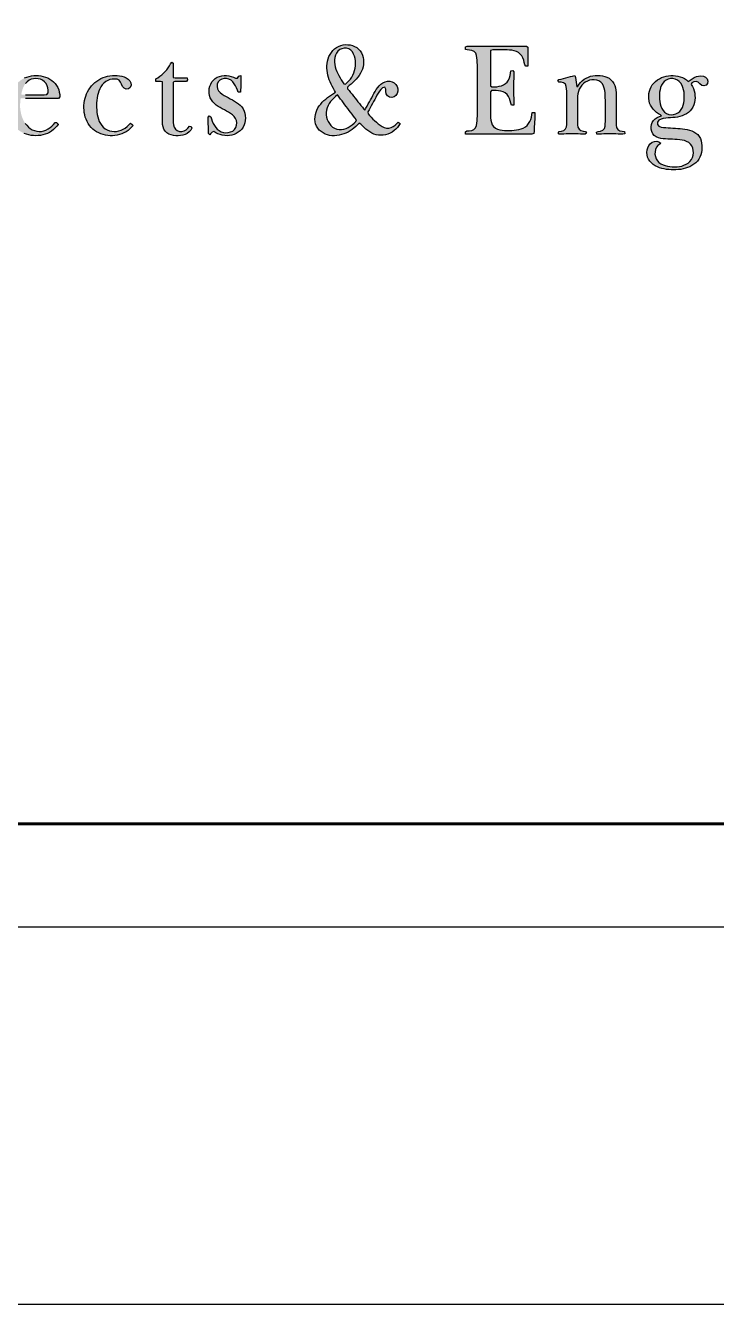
# Model space of a CAD drawing. Header units: millimetres. Extents: x 44 to 16922, y -171 to 5129.
# Drawn here: x 6600.85 to 6620.97, y 1810.74 to 1847.99 of the extents above; entities that cross this region are included whole.
import ezdxf

# ---------------------------------------------------------------- set-up
doc = ezdxf.new("R2010")
doc.units = ezdxf.units.MM
doc.layers.add('CDC-KHUNGTEN', color=7, linetype='Continuous')
doc.layers.add('Form$1$AA-BORD-FORM', color=7, linetype='Continuous')

# ---------------------------------------------------------------- blocks, each defined once
blk = doc.blocks.new('Form$1$SAMOO')
at = {"layer": 'CDC-KHUNGTEN'}
h = blk.add_hatch(color=7, dxfattribs=at)
h.paths.add_polyline_path([(43.156, -11.332), (43.153, -11.252), (43.142, -11.173), (43.122, -11.095), (43.093, -11.021), (43.053, -10.952), (42.998, -10.894), (42.931, -10.851), (42.854, -10.829), (42.774, -10.827), (42.695, -10.841), (42.623, -10.873), (42.56, -10.923), (42.512, -10.987), (42.478, -11.06), (42.458, -11.137), (42.448, -11.216), (42.449, -11.296), (42.459, -11.376), (42.476, -11.454), (42.499, -11.531), (42.527, -11.605), (42.56, -11.678), (42.596, -11.75), (42.636, -11.819), (42.677, -11.888), (42.721, -11.955), (42.766, -12.021), (42.82, -12.038), (42.881, -11.986), (42.936, -11.929), (42.986, -11.866), (43.03, -11.799), (43.068, -11.729), (43.099, -11.655), (43.123, -11.579), (43.141, -11.501), (43.152, -11.422), (43.156, -11.342)], flags=16)
h.paths.add_polyline_path([(43.467, -12.915), (43.506, -12.845), (43.546, -12.776), (43.585, -12.706), (43.625, -12.636), (43.664, -12.567), (43.702, -12.496), (43.739, -12.425), (43.776, -12.354), (43.815, -12.285), (43.858, -12.217), (43.905, -12.152), (43.957, -12.091), (44.016, -12.037), (44.081, -11.992), (44.154, -11.959), (44.232, -11.941), (44.312, -11.939), (44.39, -11.957), (44.46, -11.995), (44.519, -12.048), (44.562, -12.116), (44.585, -12.192), (44.586, -12.272), (44.563, -12.348), (44.519, -12.415), (44.455, -12.463), (44.379, -12.485), (44.3, -12.474), (44.233, -12.431), (44.192, -12.363), (44.177, -12.285), (44.178, -12.205), (44.147, -12.137), (44.072, -12.158), (44.014, -12.213), (43.965, -12.276), (43.921, -12.343), (43.88, -12.412), (43.843, -12.482), (43.806, -12.554), (43.768, -12.624), (43.729, -12.694), (43.69, -12.764), (43.652, -12.834), (43.613, -12.904), (43.573, -12.974), (43.578, -13.037), (43.633, -13.096), (43.688, -13.154), (43.744, -13.212), (43.801, -13.268), (43.859, -13.322), (43.921, -13.374), (43.985, -13.422), (44.052, -13.465), (44.124, -13.499), (44.201, -13.521), (44.281, -13.522), (44.358, -13.503), (44.429, -13.465), (44.491, -13.415), (44.547, -13.358), (44.6, -13.313), (44.657, -13.369), (44.622, -13.432), (44.571, -13.493), (44.515, -13.551), (44.456, -13.604), (44.392, -13.652), (44.323, -13.692), (44.249, -13.724), (44.172, -13.746), (44.093, -13.759), (44.013, -13.762), (43.934, -13.757), (43.855, -13.742), (43.779, -13.718), (43.705, -13.686), (43.636, -13.646), (43.57, -13.601), (43.507, -13.552), (43.447, -13.499), (43.388, -13.444), (43.331, -13.388), (43.276, -13.352), (43.222, -13.411), (43.164, -13.466), (43.104, -13.519), (43.041, -13.568), (42.974, -13.612), (42.905, -13.652), (42.832, -13.687), (42.758, -13.716), (42.682, -13.74), (42.603, -13.757), (42.524, -13.769), (42.445, -13.775), (42.364, -13.774), (42.285, -13.765), (42.207, -13.746), (42.132, -13.718), (42.061, -13.682), (41.995, -13.637), (41.935, -13.584), (41.884, -13.522), (41.842, -13.454), (41.812, -13.38), (41.795, -13.302), (41.79, -13.222), (41.794, -13.142), (41.807, -13.063), (41.827, -12.986), (41.856, -12.911), (41.892, -12.84), (41.935, -12.772), (41.983, -12.708), (42.036, -12.648), (42.093, -12.592), (42.154, -12.539), (42.216, -12.489), (42.28, -12.442), (42.346, -12.396), (42.413, -12.353), (42.481, -12.31), (42.451, -12.246), (42.41, -12.178), (42.371, -12.108), (42.335, -12.036), (42.303, -11.963), (42.274, -11.888), (42.249, -11.812), (42.228, -11.735), (42.212, -11.657), (42.2, -11.577), (42.194, -11.498), (42.193, -11.418), (42.199, -11.338), (42.213, -11.259), (42.234, -11.182), (42.263, -11.107), (42.299, -11.036), (42.342, -10.968), (42.393, -10.907), (42.451, -10.851), (42.515, -10.803), (42.584, -10.764), (42.659, -10.734), (42.736, -10.715), (42.816, -10.705), (42.896, -10.706), (42.975, -10.716), (43.053, -10.735), (43.127, -10.765), (43.196, -10.806), (43.258, -10.856), (43.311, -10.916), (43.355, -10.983), (43.388, -11.056), (43.411, -11.133), (43.424, -11.211), (43.428, -11.291), (43.424, -11.371), (43.41, -11.45), (43.387, -11.527), (43.357, -11.601), (43.32, -11.672), (43.278, -11.74), (43.231, -11.805), (43.18, -11.866), (43.125, -11.925), (43.068, -11.981), (43.009, -12.035), (42.948, -12.086), (42.884, -12.135), (42.891, -12.192), (42.941, -12.254), (42.99, -12.317), (43.04, -12.38), (43.09, -12.442), (43.14, -12.505), (43.19, -12.568), (43.24, -12.63), (43.29, -12.693), (43.34, -12.755), (43.39, -12.818), (43.439, -12.881)])
h.paths.add_polyline_path([(42.545, -12.399), (42.487, -12.454), (42.429, -12.509), (42.372, -12.565), (42.319, -12.625), (42.27, -12.689), (42.23, -12.758), (42.2, -12.832), (42.181, -12.909), (42.172, -12.989), (42.173, -13.069), (42.184, -13.148), (42.204, -13.226), (42.234, -13.3), (42.275, -13.369), (42.325, -13.431), (42.385, -13.484), (42.453, -13.525), (42.528, -13.553), (42.607, -13.567), (42.687, -13.568), (42.765, -13.554), (42.841, -13.529), (42.914, -13.495), (42.982, -13.454), (43.047, -13.407), (43.108, -13.354), (43.165, -13.298), (43.188, -13.239), (43.139, -13.176), (43.09, -13.112), (43.042, -13.049), (42.993, -12.985), (42.945, -12.921), (42.896, -12.858), (42.847, -12.794), (42.799, -12.731), (42.75, -12.667), (42.702, -12.603), (42.653, -12.54), (42.604, -12.476), (42.556, -12.413)], flags=16)
for points in [[(47.268, -11.628), (47.267, -11.548), (47.267, -11.468), (47.265, -11.388), (47.262, -11.308), (47.257, -11.228), (47.249, -11.149), (47.236, -11.07), (47.208, -10.995), (47.154, -10.937), (47.082, -10.902), (47.004, -10.886), (46.924, -10.88), (46.861, -10.864), (46.861, -10.783), (46.916, -10.759), (46.996, -10.759), (47.076, -10.759), (47.156, -10.759), (47.236, -10.759), (47.316, -10.759), (47.396, -10.759), (47.476, -10.759), (47.556, -10.759), (47.636, -10.759), (47.716, -10.759), (47.796, -10.759), (47.876, -10.759), (47.956, -10.759), (48.037, -10.759), (48.117, -10.759), (48.197, -10.759), (48.277, -10.759), (48.357, -10.759), (48.437, -10.759), (48.517, -10.759), (48.597, -10.759), (48.677, -10.759), (48.757, -10.759), (48.837, -10.759), (48.917, -10.759), (48.971, -10.785), (48.971, -10.865), (48.971, -10.945), (48.971, -11.025), (48.971, -11.105), (48.971, -11.185), (48.971, -11.265), (48.971, -11.345), (48.971, -11.425), (48.901, -11.436), (48.865, -11.385), (48.848, -11.306), (48.826, -11.229), (48.798, -11.155), (48.76, -11.084), (48.711, -11.021), (48.65, -10.97), (48.579, -10.933), (48.503, -10.908), (48.424, -10.894), (48.344, -10.886), (48.265, -10.882), (48.185, -10.88), (48.104, -10.88), (48.024, -10.88), (47.944, -10.88), (47.864, -10.88), (47.784, -10.88), (47.71, -10.897), (47.705, -10.977), (47.706, -11.057), (47.706, -11.137), (47.706, -11.217), (47.706, -11.297), (47.706, -11.377), (47.706, -11.457), (47.706, -11.537), (47.706, -11.617), (47.706, -11.697), (47.706, -11.777), (47.706, -11.857), (47.706, -11.937), (47.706, -12.017), (47.706, -12.097), (47.757, -12.128), (47.837, -12.127), (47.917, -12.122), (47.996, -12.11), (48.074, -12.091), (48.148, -12.062), (48.216, -12.02), (48.275, -11.966), (48.32, -11.9), (48.352, -11.827), (48.374, -11.749), (48.387, -11.671), (48.396, -11.591), (48.461, -11.575), (48.494, -11.621), (48.492, -11.701), (48.491, -11.781), (48.489, -11.861), (48.487, -11.941), (48.484, -12.021), (48.481, -12.101), (48.478, -12.181), (48.481, -12.261), (48.484, -12.341), (48.487, -12.421), (48.489, -12.501), (48.491, -12.581), (48.493, -12.661), (48.493, -12.74), (48.413, -12.74), (48.388, -12.676), (48.371, -12.598), (48.347, -12.522), (48.313, -12.449), (48.267, -12.384), (48.206, -12.332), (48.136, -12.295), (48.059, -12.271), (47.98, -12.258), (47.901, -12.251), (47.821, -12.248), (47.741, -12.247), (47.706, -12.292), (47.706, -12.372), (47.706, -12.452), (47.706, -12.532), (47.706, -12.612), (47.706, -12.692), (47.706, -12.772), (47.706, -12.852), (47.706, -12.932), (47.706, -13.012), (47.707, -13.092), (47.711, -13.172), (47.719, -13.252), (47.736, -13.33), (47.764, -13.405), (47.811, -13.469), (47.874, -13.518), (47.946, -13.552), (48.023, -13.575), (48.102, -13.588), (48.182, -13.595), (48.262, -13.598), (48.342, -13.596), (48.422, -13.594), (48.501, -13.589), (48.581, -13.581), (48.66, -13.568), (48.738, -13.548), (48.812, -13.52), (48.882, -13.48), (48.944, -13.429), (48.994, -13.368), (49.034, -13.298), (49.064, -13.224), (49.086, -13.147), (49.101, -13.069), (49.117, -12.996), (49.197, -12.996), (49.205, -13.064), (49.201, -13.144), (49.197, -13.224), (49.193, -13.304), (49.189, -13.384), (49.184, -13.464), (49.18, -13.543), (49.176, -13.623), (49.172, -13.703), (49.105, -13.718), (49.025, -13.718), (48.945, -13.718), (48.865, -13.718), (48.785, -13.718), (48.705, -13.718), (48.625, -13.718), (48.545, -13.718), (48.465, -13.718), (48.385, -13.718), (48.305, -13.718), (48.225, -13.718), (48.145, -13.718), (48.065, -13.718), (47.984, -13.718), (47.904, -13.718), (47.824, -13.718), (47.744, -13.718), (47.664, -13.718), (47.584, -13.718), (47.504, -13.718), (47.424, -13.718), (47.344, -13.718), (47.264, -13.718), (47.184, -13.718), (47.104, -13.718), (47.024, -13.718), (46.944, -13.718), (46.864, -13.718), (46.861, -13.641), (46.914, -13.614), (46.994, -13.61), (47.073, -13.595), (47.146, -13.563), (47.203, -13.508), (47.233, -13.434), (47.247, -13.355), (47.256, -13.276), (47.261, -13.196), (47.264, -13.116), (47.266, -13.036), (47.267, -12.956), (47.268, -12.876), (47.268, -12.796), (47.268, -12.716), (47.268, -12.636), (47.268, -12.556), (47.268, -12.476), (47.268, -12.396), (47.268, -12.316), (47.268, -12.236), (47.268, -12.155), (47.268, -12.075), (47.268, -11.995), (47.268, -11.915), (47.268, -11.835), (47.268, -11.755), (47.268, -11.675)], [(36.429, -11.942), (36.429, -11.862), (36.496, -11.819), (36.562, -11.773), (36.625, -11.724), (36.686, -11.672), (36.743, -11.615), (36.796, -11.555), (36.844, -11.491), (36.886, -11.424), (36.922, -11.352), (36.964, -11.297), (37.007, -11.334), (37.007, -11.414), (37.007, -11.494), (37.007, -11.574), (37.007, -11.654), (37.007, -11.734), (37.007, -11.814), (37.081, -11.821), (37.161, -11.821), (37.241, -11.821), (37.321, -11.821), (37.401, -11.821), (37.481, -11.821), (37.492, -11.89), (37.463, -11.942), (37.383, -11.942), (37.303, -11.942), (37.223, -11.942), (37.143, -11.942), (37.063, -11.942), (37.007, -11.966), (37.007, -12.047), (37.007, -12.127), (37.007, -12.207), (37.007, -12.287), (37.007, -12.367), (37.007, -12.447), (37.007, -12.527), (37.007, -12.607), (37.007, -12.687), (37.007, -12.767), (37.007, -12.847), (37.007, -12.927), (37.007, -13.007), (37.007, -13.087), (37.007, -13.167), (37.008, -13.247), (37.012, -13.327), (37.023, -13.406), (37.046, -13.483), (37.086, -13.552), (37.147, -13.603), (37.222, -13.629), (37.302, -13.631), (37.38, -13.613), (37.449, -13.573), (37.507, -13.518), (37.558, -13.456), (37.615, -13.46), (37.641, -13.519), (37.601, -13.588), (37.548, -13.648), (37.484, -13.696), (37.413, -13.731), (37.336, -13.756), (37.258, -13.77), (37.178, -13.775), (37.098, -13.774), (37.018, -13.765), (36.94, -13.748), (36.866, -13.719), (36.797, -13.678), (36.74, -13.622), (36.696, -13.555), (36.668, -13.481), (36.652, -13.402), (36.647, -13.322), (36.647, -13.242), (36.647, -13.162), (36.647, -13.082), (36.647, -13.002), (36.647, -12.922), (36.647, -12.842), (36.647, -12.762), (36.647, -12.682), (36.647, -12.602), (36.647, -12.522), (36.647, -12.442), (36.647, -12.362), (36.647, -12.282), (36.647, -12.202), (36.647, -12.122), (36.647, -12.042), (36.647, -11.962), (36.586, -11.942), (36.506, -11.942)], [(35.661, -13.43), (35.609, -13.491), (35.552, -13.547), (35.489, -13.597), (35.422, -13.64), (35.351, -13.678), (35.278, -13.709), (35.202, -13.735), (35.124, -13.754), (35.045, -13.767), (34.966, -13.774), (34.886, -13.775), (34.806, -13.77), (34.727, -13.758), (34.649, -13.74), (34.573, -13.715), (34.499, -13.683), (34.429, -13.645), (34.363, -13.6), (34.301, -13.549), (34.244, -13.493), (34.193, -13.431), (34.147, -13.365), (34.108, -13.296), (34.075, -13.223), (34.048, -13.148), (34.027, -13.07), (34.012, -12.992), (34.004, -12.912), (34, -12.832), (34.002, -12.752), (34.009, -12.672), (34.022, -12.593), (34.039, -12.515), (34.063, -12.439), (34.091, -12.364), (34.125, -12.291), (34.165, -12.222), (34.21, -12.156), (34.259, -12.093), (34.314, -12.035), (34.373, -11.981), (34.437, -11.932), (34.504, -11.888), (34.574, -11.85), (34.647, -11.818), (34.723, -11.791), (34.8, -11.771), (34.879, -11.756), (34.959, -11.748), (35.039, -11.745), (35.119, -11.748), (35.198, -11.757), (35.277, -11.772), (35.354, -11.794), (35.428, -11.824), (35.496, -11.865), (35.553, -11.921), (35.587, -11.993), (35.591, -12.072), (35.561, -12.146), (35.502, -12.199), (35.424, -12.209), (35.353, -12.175), (35.302, -12.114), (35.268, -12.041), (35.237, -11.968), (35.189, -11.904), (35.117, -11.873), (35.037, -11.866), (34.957, -11.87), (34.878, -11.885), (34.803, -11.912), (34.734, -11.951), (34.672, -12.002), (34.618, -12.061), (34.572, -12.127), (34.535, -12.197), (34.504, -12.271), (34.479, -12.347), (34.459, -12.425), (34.444, -12.503), (34.434, -12.583), (34.428, -12.663), (34.425, -12.743), (34.426, -12.823), (34.431, -12.903), (34.439, -12.982), (34.451, -13.061), (34.468, -13.139), (34.491, -13.216), (34.52, -13.291), (34.556, -13.362), (34.6, -13.429), (34.653, -13.489), (34.715, -13.539), (34.784, -13.58), (34.859, -13.608), (34.937, -13.625), (35.017, -13.632), (35.096, -13.629), (35.175, -13.615), (35.252, -13.591), (35.324, -13.558), (35.393, -13.516), (35.456, -13.468), (35.515, -13.413), (35.569, -13.354), (35.627, -13.4)], [(38.247, -13.745), (38.204, -13.706), (38.202, -13.626), (38.2, -13.546), (38.198, -13.466), (38.195, -13.386), (38.193, -13.306), (38.191, -13.226), (38.189, -13.146), (38.224, -13.103), (38.28, -13.134), (38.302, -13.211), (38.329, -13.287), (38.36, -13.36), (38.399, -13.431), (38.444, -13.496), (38.498, -13.555), (38.561, -13.605), (38.632, -13.642), (38.708, -13.664), (38.788, -13.673), (38.868, -13.668), (38.946, -13.65), (39.018, -13.617), (39.08, -13.567), (39.125, -13.501), (39.15, -13.425), (39.156, -13.346), (39.144, -13.266), (39.114, -13.192), (39.068, -13.127), (39.011, -13.072), (38.946, -13.024), (38.878, -12.982), (38.808, -12.944), (38.737, -12.907), (38.667, -12.868), (38.597, -12.828), (38.529, -12.786), (38.464, -12.74), (38.402, -12.689), (38.346, -12.632), (38.298, -12.568), (38.26, -12.498), (38.234, -12.422), (38.22, -12.343), (38.218, -12.264), (38.226, -12.184), (38.245, -12.106), (38.275, -12.032), (38.316, -11.964), (38.367, -11.902), (38.427, -11.849), (38.494, -11.806), (38.568, -11.774), (38.645, -11.754), (38.724, -11.745), (38.804, -11.747), (38.884, -11.758), (38.962, -11.776), (39.038, -11.8), (39.111, -11.832), (39.174, -11.834), (39.224, -11.771), (39.292, -11.75), (39.291, -11.83), (39.29, -11.91), (39.289, -11.99), (39.287, -12.07), (39.286, -12.15), (39.285, -12.23), (39.283, -12.31), (39.203, -12.31), (39.174, -12.237), (39.145, -12.163), (39.111, -12.09), (39.071, -12.021), (39.021, -11.958), (38.961, -11.906), (38.89, -11.87), (38.812, -11.851), (38.732, -11.849), (38.654, -11.866), (38.583, -11.903), (38.528, -11.96), (38.497, -12.033), (38.49, -12.113), (38.505, -12.191), (38.541, -12.262), (38.594, -12.323), (38.657, -12.372), (38.724, -12.415), (38.795, -12.453), (38.865, -12.491), (38.935, -12.53), (39.005, -12.569), (39.075, -12.608), (39.143, -12.65), (39.208, -12.696), (39.269, -12.748), (39.324, -12.806), (39.37, -12.872), (39.404, -12.944), (39.428, -13.02), (39.441, -13.099), (39.445, -13.179), (39.441, -13.259), (39.426, -13.338), (39.401, -13.414), (39.365, -13.485), (39.32, -13.551), (39.265, -13.609), (39.203, -13.659), (39.134, -13.701), (39.061, -13.733), (38.985, -13.756), (38.906, -13.77), (38.826, -13.776), (38.746, -13.772), (38.667, -13.76), (38.589, -13.74), (38.514, -13.713), (38.443, -13.677), (38.376, -13.633), (38.321, -13.654), (38.271, -13.716)], [(51.94, -13.184), (51.939, -13.264), (51.939, -13.344), (51.943, -13.424), (51.959, -13.502), (52.003, -13.568), (52.072, -13.607), (52.15, -13.627), (52.229, -13.636), (52.236, -13.709), (52.173, -13.724), (52.093, -13.721), (52.013, -13.718), (51.933, -13.714), (51.853, -13.711), (51.773, -13.709), (51.693, -13.711), (51.613, -13.714), (51.533, -13.717), (51.453, -13.72), (51.373, -13.723), (51.293, -13.726), (51.281, -13.658), (51.34, -13.631), (51.419, -13.617), (51.492, -13.587), (51.548, -13.53), (51.572, -13.454), (51.578, -13.374), (51.579, -13.294), (51.579, -13.214), (51.579, -13.134), (51.579, -13.054), (51.579, -12.974), (51.579, -12.894), (51.579, -12.814), (51.579, -12.734), (51.579, -12.654), (51.579, -12.574), (51.578, -12.494), (51.576, -12.414), (51.57, -12.334), (51.56, -12.255), (51.544, -12.176), (51.518, -12.101), (51.481, -12.03), (51.429, -11.97), (51.362, -11.925), (51.287, -11.898), (51.208, -11.889), (51.128, -11.891), (51.049, -11.905), (50.974, -11.931), (50.903, -11.969), (50.839, -12.018), (50.784, -12.075), (50.738, -12.14), (50.701, -12.211), (50.673, -12.286), (50.655, -12.364), (50.646, -12.444), (50.644, -12.524), (50.644, -12.604), (50.644, -12.684), (50.644, -12.764), (50.644, -12.844), (50.644, -12.924), (50.644, -13.004), (50.644, -13.084), (50.644, -13.164), (50.644, -13.244), (50.643, -13.324), (50.645, -13.404), (50.657, -13.483), (50.693, -13.554), (50.758, -13.6), (50.834, -13.623), (50.913, -13.634), (50.941, -13.688), (50.899, -13.725), (50.819, -13.722), (50.739, -13.719), (50.659, -13.715), (50.579, -13.712), (50.499, -13.709), (50.419, -13.71), (50.339, -13.713), (50.259, -13.716), (50.179, -13.719), (50.099, -13.722), (50.019, -13.725), (49.986, -13.679), (50.024, -13.633), (50.103, -13.621), (50.179, -13.597), (50.241, -13.547), (50.272, -13.474), (50.282, -13.395), (50.284, -13.315), (50.283, -13.235), (50.283, -13.155), (50.283, -13.075), (50.283, -12.995), (50.283, -12.915), (50.283, -12.835), (50.283, -12.755), (50.283, -12.675), (50.283, -12.595), (50.283, -12.515), (50.282, -12.435), (50.28, -12.355), (50.277, -12.275), (50.272, -12.195), (50.262, -12.115), (50.233, -12.041), (50.173, -11.99), (50.095, -11.974), (50.015, -11.973), (49.977, -11.931), (50.01, -11.879), (50.089, -11.866), (50.167, -11.848), (50.245, -11.828), (50.322, -11.806), (50.399, -11.784), (50.476, -11.764), (50.554, -11.747), (50.573, -11.815), (50.583, -11.894), (50.594, -11.974), (50.605, -12.053), (50.616, -12.132), (50.652, -12.109), (50.697, -12.042), (50.747, -11.98), (50.803, -11.923), (50.866, -11.873), (50.934, -11.831), (51.006, -11.798), (51.082, -11.773), (51.161, -11.756), (51.24, -11.747), (51.32, -11.745), (51.4, -11.748), (51.479, -11.758), (51.557, -11.776), (51.633, -11.803), (51.704, -11.84), (51.767, -11.888), (51.822, -11.947), (51.865, -12.014), (51.897, -12.087), (51.919, -12.164), (51.933, -12.243), (51.939, -12.322), (51.94, -12.403), (51.94, -12.483), (51.94, -12.563), (51.94, -12.643), (51.94, -12.723), (51.94, -12.803), (51.94, -12.883), (51.94, -12.963), (51.94, -13.043), (51.94, -13.123)]]:
    blk.add_hatch(color=7, dxfattribs=at).paths.add_polyline_path(points)
h = blk.add_hatch(color=7, dxfattribs=at)
h.paths.add_polyline_path([(32.586, -12.395), (32.666, -12.397), (32.745, -12.384), (32.793, -12.325), (32.792, -12.245), (32.781, -12.166), (32.758, -12.089), (32.723, -12.017), (32.673, -11.955), (32.61, -11.906), (32.538, -11.872), (32.46, -11.853), (32.38, -11.848), (32.3, -11.854), (32.223, -11.873), (32.15, -11.907), (32.086, -11.955), (32.032, -12.014), (31.988, -12.081), (31.953, -12.153), (31.926, -12.228), (31.904, -12.305), (31.888, -12.383), (31.954, -12.395), (32.034, -12.395), (32.114, -12.395), (32.194, -12.395), (32.274, -12.395), (32.354, -12.395), (32.434, -12.395), (32.514, -12.395)], flags=16)
h.paths.add_polyline_path([(33.138, -13.395), (33.088, -13.457), (33.033, -13.515), (32.974, -13.569), (32.911, -13.619), (32.843, -13.662), (32.772, -13.698), (32.698, -13.727), (32.621, -13.749), (32.542, -13.764), (32.463, -13.773), (32.383, -13.776), (32.303, -13.772), (32.223, -13.763), (32.145, -13.748), (32.067, -13.726), (31.992, -13.698), (31.92, -13.664), (31.851, -13.624), (31.785, -13.578), (31.724, -13.527), (31.667, -13.47), (31.616, -13.409), (31.57, -13.343), (31.531, -13.274), (31.497, -13.201), (31.47, -13.126), (31.449, -13.049), (31.434, -12.97), (31.425, -12.891), (31.422, -12.811), (31.425, -12.731), (31.434, -12.651), (31.447, -12.572), (31.466, -12.494), (31.491, -12.418), (31.52, -12.344), (31.555, -12.272), (31.595, -12.202), (31.639, -12.136), (31.689, -12.073), (31.743, -12.014), (31.802, -11.96), (31.865, -11.911), (31.932, -11.867), (32.003, -11.829), (32.076, -11.798), (32.153, -11.774), (32.231, -11.757), (32.31, -11.747), (32.39, -11.745), (32.47, -11.749), (32.55, -11.759), (32.628, -11.776), (32.705, -11.799), (32.779, -11.829), (32.85, -11.866), (32.916, -11.91), (32.978, -11.962), (33.033, -12.02), (33.08, -12.084), (33.119, -12.154), (33.15, -12.228), (33.171, -12.305), (33.184, -12.384), (33.189, -12.464), (33.146, -12.518), (33.066, -12.516), (32.986, -12.516), (32.906, -12.516), (32.826, -12.516), (32.746, -12.516), (32.666, -12.516), (32.586, -12.516), (32.506, -12.516), (32.426, -12.516), (32.346, -12.516), (32.266, -12.516), (32.186, -12.516), (32.106, -12.516), (32.026, -12.516), (31.946, -12.516), (31.866, -12.516), (31.858, -12.594), (31.852, -12.674), (31.847, -12.754), (31.851, -12.834), (31.86, -12.913), (31.874, -12.992), (31.892, -13.07), (31.916, -13.146), (31.946, -13.221), (31.981, -13.292), (32.023, -13.361), (32.072, -13.424), (32.127, -13.482), (32.189, -13.532), (32.258, -13.573), (32.332, -13.604), (32.409, -13.623), (32.489, -13.632), (32.569, -13.629), (32.647, -13.613), (32.722, -13.585), (32.793, -13.548), (32.859, -13.502), (32.92, -13.45), (32.975, -13.393), (33.027, -13.331), (33.078, -13.331), (33.133, -13.389)])
h = blk.add_hatch(color=7, dxfattribs=at)
h.paths.add_polyline_path([(53.944, -13.52), (54.024, -13.527), (54.104, -13.534), (54.183, -13.542), (54.262, -13.552), (54.341, -13.567), (54.419, -13.585), (54.495, -13.61), (54.568, -13.644), (54.635, -13.686), (54.695, -13.74), (54.744, -13.803), (54.782, -13.873), (54.808, -13.949), (54.825, -14.027), (54.834, -14.106), (54.836, -14.186), (54.831, -14.266), (54.819, -14.345), (54.798, -14.423), (54.769, -14.497), (54.73, -14.567), (54.682, -14.631), (54.627, -14.689), (54.565, -14.739), (54.498, -14.783), (54.427, -14.82), (54.353, -14.85), (54.277, -14.875), (54.199, -14.894), (54.12, -14.909), (54.041, -14.919), (53.961, -14.925), (53.881, -14.928), (53.801, -14.926), (53.721, -14.92), (53.642, -14.91), (53.563, -14.896), (53.485, -14.877), (53.409, -14.853), (53.334, -14.824), (53.263, -14.788), (53.195, -14.745), (53.134, -14.694), (53.08, -14.635), (53.036, -14.568), (53.005, -14.495), (52.986, -14.417), (52.98, -14.337), (52.987, -14.257), (53.009, -14.181), (53.045, -14.109), (53.095, -14.047), (53.158, -13.998), (53.232, -13.967), (53.311, -13.96), (53.388, -13.98), (53.455, -14.024), (53.419, -14.057), (53.354, -14.103), (53.305, -14.166), (53.271, -14.238), (53.254, -14.316), (53.253, -14.396), (53.265, -14.475), (53.291, -14.551), (53.332, -14.619), (53.387, -14.677), (53.452, -14.724), (53.524, -14.759), (53.6, -14.785), (53.678, -14.803), (53.757, -14.815), (53.836, -14.822), (53.916, -14.825), (53.996, -14.822), (54.076, -14.813), (54.154, -14.797), (54.23, -14.772), (54.303, -14.739), (54.371, -14.696), (54.43, -14.643), (54.479, -14.58), (54.515, -14.508), (54.537, -14.431), (54.546, -14.352), (54.544, -14.272), (54.529, -14.193), (54.499, -14.12), (54.451, -14.056), (54.389, -14.005), (54.319, -13.968), (54.243, -13.941), (54.165, -13.924), (54.086, -13.912), (54.006, -13.904), (53.926, -13.899), (53.846, -13.896), (53.766, -13.892), (53.686, -13.889), (53.606, -13.885), (53.527, -13.878), (53.448, -13.866), (53.37, -13.846), (53.296, -13.815), (53.23, -13.77), (53.178, -13.71), (53.143, -13.638), (53.125, -13.56), (53.121, -13.481), (53.132, -13.401), (53.16, -13.327), (53.205, -13.261), (53.262, -13.205), (53.328, -13.16), (53.401, -13.127), (53.478, -13.106), (53.443, -13.074), (53.372, -13.037), (53.306, -12.992), (53.245, -12.94), (53.191, -12.881), (53.143, -12.817), (53.104, -12.747), (53.073, -12.673), (53.052, -12.596), (53.041, -12.517), (53.04, -12.437), (53.048, -12.357), (53.064, -12.279), (53.088, -12.203), (53.121, -12.13), (53.163, -12.062), (53.213, -11.999), (53.27, -11.943), (53.333, -11.894), (53.401, -11.852), (53.473, -11.817), (53.548, -11.789), (53.625, -11.768), (53.704, -11.754), (53.784, -11.746), (53.864, -11.745), (53.944, -11.751), (54.023, -11.764), (54.1, -11.785), (54.175, -11.813), (54.246, -11.849), (54.313, -11.893), (54.374, -11.944), (54.437, -11.9), (54.503, -11.854), (54.573, -11.815), (54.647, -11.784), (54.724, -11.764), (54.804, -11.758), (54.883, -11.771), (54.956, -11.802), (55.013, -11.857), (55.039, -11.932), (55.028, -12.011), (54.98, -12.073), (54.905, -12.099), (54.828, -12.08), (54.768, -12.028), (54.711, -11.972), (54.638, -11.943), (54.56, -11.956), (54.49, -11.996), (54.468, -12.05), (54.512, -12.116), (54.548, -12.188), (54.574, -12.263), (54.592, -12.341), (54.601, -12.421), (54.602, -12.501), (54.596, -12.581), (54.583, -12.66), (54.561, -12.737), (54.53, -12.81), (54.489, -12.879), (54.438, -12.94), (54.378, -12.994), (54.312, -13.039), (54.241, -13.076), (54.166, -13.105), (54.09, -13.128), (54.012, -13.145), (53.933, -13.157), (53.853, -13.166), (53.773, -13.171), (53.693, -13.174), (53.613, -13.181), (53.534, -13.193), (53.457, -13.214), (53.387, -13.252), (53.34, -13.315), (53.337, -13.394), (53.384, -13.457), (53.458, -13.487), (53.537, -13.499), (53.617, -13.504), (53.697, -13.508), (53.777, -13.512), (53.857, -13.516), (53.937, -13.52)])
h.paths.add_polyline_path([(54.242, -12.467), (54.239, -12.387), (54.231, -12.307), (54.216, -12.228), (54.195, -12.151), (54.164, -12.077), (54.124, -12.008), (54.073, -11.947), (54.01, -11.898), (53.937, -11.866), (53.858, -11.85), (53.778, -11.849), (53.7, -11.864), (53.627, -11.897), (53.564, -11.945), (53.513, -12.007), (53.473, -12.076), (53.444, -12.151), (53.424, -12.228), (53.41, -12.307), (53.403, -12.387), (53.4, -12.467), (53.403, -12.547), (53.412, -12.626), (53.428, -12.705), (53.451, -12.781), (53.483, -12.855), (53.525, -12.923), (53.578, -12.982), (53.643, -13.028), (53.718, -13.057), (53.797, -13.067), (53.877, -13.062), (53.954, -13.043), (54.026, -13.007), (54.087, -12.956), (54.137, -12.893), (54.175, -12.823), (54.203, -12.748), (54.223, -12.67), (54.235, -12.591), (54.241, -12.512)], flags=16)
at = {"layer": 'CDC-KHUNGTEN', "color": 7}
for points in [[(43.467, -12.915), (43.506, -12.845), (43.546, -12.776), (43.585, -12.706), (43.625, -12.636), (43.664, -12.567), (43.702, -12.496), (43.739, -12.425), (43.776, -12.354), (43.815, -12.285), (43.858, -12.217), (43.905, -12.152), (43.957, -12.091), (44.016, -12.037), (44.081, -11.992), (44.154, -11.959), (44.232, -11.941), (44.312, -11.939), (44.39, -11.957), (44.46, -11.995), (44.519, -12.048), (44.562, -12.116), (44.585, -12.192), (44.586, -12.272), (44.563, -12.348), (44.519, -12.415), (44.455, -12.463), (44.379, -12.485), (44.3, -12.474), (44.233, -12.431), (44.192, -12.363), (44.177, -12.285), (44.178, -12.205), (44.147, -12.137), (44.072, -12.158), (44.014, -12.213), (43.965, -12.276), (43.921, -12.343), (43.88, -12.412), (43.843, -12.482), (43.806, -12.554), (43.768, -12.624), (43.729, -12.694), (43.69, -12.764), (43.652, -12.834), (43.613, -12.904), (43.573, -12.974), (43.578, -13.037), (43.633, -13.096), (43.688, -13.154), (43.744, -13.212), (43.801, -13.268), (43.859, -13.322), (43.921, -13.374), (43.985, -13.422), (44.052, -13.465), (44.124, -13.499), (44.201, -13.521), (44.281, -13.522), (44.358, -13.503), (44.429, -13.465), (44.491, -13.415), (44.547, -13.358), (44.6, -13.313), (44.657, -13.369), (44.622, -13.432), (44.571, -13.493), (44.515, -13.551), (44.456, -13.604), (44.392, -13.652), (44.323, -13.692), (44.249, -13.724), (44.172, -13.746), (44.093, -13.759), (44.013, -13.762), (43.934, -13.757), (43.855, -13.742), (43.779, -13.718), (43.705, -13.686), (43.636, -13.646), (43.57, -13.601), (43.507, -13.552), (43.447, -13.499), (43.388, -13.444), (43.331, -13.388), (43.276, -13.352), (43.222, -13.411), (43.164, -13.466), (43.104, -13.519), (43.041, -13.568), (42.974, -13.612), (42.905, -13.652), (42.832, -13.687), (42.758, -13.716), (42.682, -13.74), (42.603, -13.757), (42.524, -13.769), (42.445, -13.775), (42.364, -13.774), (42.285, -13.765), (42.207, -13.746), (42.132, -13.718), (42.061, -13.682), (41.995, -13.637), (41.935, -13.584), (41.884, -13.522), (41.842, -13.454), (41.812, -13.38), (41.795, -13.302), (41.79, -13.222), (41.794, -13.142), (41.807, -13.063), (41.827, -12.986), (41.856, -12.911), (41.892, -12.84), (41.935, -12.772), (41.983, -12.708), (42.036, -12.648), (42.093, -12.592), (42.154, -12.539), (42.216, -12.489), (42.28, -12.442), (42.346, -12.396), (42.413, -12.353), (42.481, -12.31), (42.451, -12.246), (42.41, -12.178), (42.371, -12.108), (42.335, -12.036), (42.303, -11.963), (42.274, -11.888), (42.249, -11.812), (42.228, -11.735), (42.212, -11.657), (42.2, -11.577), (42.194, -11.498), (42.193, -11.418), (42.199, -11.338), (42.213, -11.259), (42.234, -11.182), (42.263, -11.107), (42.299, -11.036), (42.342, -10.968), (42.393, -10.907), (42.451, -10.851), (42.515, -10.803), (42.584, -10.764), (42.659, -10.734), (42.736, -10.715), (42.816, -10.705), (42.896, -10.706), (42.975, -10.716), (43.053, -10.735), (43.127, -10.765), (43.196, -10.806), (43.258, -10.856), (43.311, -10.916), (43.355, -10.983), (43.388, -11.056), (43.411, -11.133), (43.424, -11.211), (43.428, -11.291), (43.424, -11.371), (43.41, -11.45), (43.387, -11.527), (43.357, -11.601), (43.32, -11.672), (43.278, -11.74), (43.231, -11.805), (43.18, -11.866), (43.125, -11.925), (43.068, -11.981), (43.009, -12.035), (42.948, -12.086), (42.884, -12.135), (42.891, -12.192), (42.941, -12.254), (42.99, -12.317), (43.04, -12.38), (43.09, -12.442), (43.14, -12.505), (43.19, -12.568), (43.24, -12.63), (43.29, -12.693), (43.34, -12.755), (43.39, -12.818), (43.439, -12.881)], [(47.268, -11.628), (47.267, -11.548), (47.267, -11.468), (47.265, -11.388), (47.262, -11.308), (47.257, -11.228), (47.249, -11.149), (47.236, -11.07), (47.208, -10.995), (47.154, -10.937), (47.082, -10.902), (47.004, -10.886), (46.924, -10.88), (46.861, -10.864), (46.861, -10.783), (46.916, -10.759), (46.996, -10.759), (47.076, -10.759), (47.156, -10.759), (47.236, -10.759), (47.316, -10.759), (47.396, -10.759), (47.476, -10.759), (47.556, -10.759), (47.636, -10.759), (47.716, -10.759), (47.796, -10.759), (47.876, -10.759), (47.956, -10.759), (48.037, -10.759), (48.117, -10.759), (48.197, -10.759), (48.277, -10.759), (48.357, -10.759), (48.437, -10.759), (48.517, -10.759), (48.597, -10.759), (48.677, -10.759), (48.757, -10.759), (48.837, -10.759), (48.917, -10.759), (48.971, -10.785), (48.971, -10.865), (48.971, -10.945), (48.971, -11.025), (48.971, -11.105), (48.971, -11.185), (48.971, -11.265), (48.971, -11.345), (48.971, -11.425), (48.901, -11.436), (48.865, -11.385), (48.848, -11.306), (48.826, -11.229), (48.798, -11.155), (48.76, -11.084), (48.711, -11.021), (48.65, -10.97), (48.579, -10.933), (48.503, -10.908), (48.424, -10.894), (48.344, -10.886), (48.265, -10.882), (48.185, -10.88), (48.104, -10.88), (48.024, -10.88), (47.944, -10.88), (47.864, -10.88), (47.784, -10.88), (47.71, -10.897), (47.705, -10.977), (47.706, -11.057), (47.706, -11.137), (47.706, -11.217), (47.706, -11.297), (47.706, -11.377), (47.706, -11.457), (47.706, -11.537), (47.706, -11.617), (47.706, -11.697), (47.706, -11.777), (47.706, -11.857), (47.706, -11.937), (47.706, -12.017), (47.706, -12.097), (47.757, -12.128), (47.837, -12.127), (47.917, -12.122), (47.996, -12.11), (48.074, -12.091), (48.148, -12.062), (48.216, -12.02), (48.275, -11.966), (48.32, -11.9), (48.352, -11.827), (48.374, -11.749), (48.387, -11.671), (48.396, -11.591), (48.461, -11.575), (48.494, -11.621), (48.492, -11.701), (48.491, -11.781), (48.489, -11.861), (48.487, -11.941), (48.484, -12.021), (48.481, -12.101), (48.478, -12.181), (48.481, -12.261), (48.484, -12.341), (48.487, -12.421), (48.489, -12.501), (48.491, -12.581), (48.493, -12.661), (48.493, -12.74), (48.413, -12.74), (48.388, -12.676), (48.371, -12.598), (48.347, -12.522), (48.313, -12.449), (48.267, -12.384), (48.206, -12.332), (48.136, -12.295), (48.059, -12.271), (47.98, -12.258), (47.901, -12.251), (47.821, -12.248), (47.741, -12.247), (47.706, -12.292), (47.706, -12.372), (47.706, -12.452), (47.706, -12.532), (47.706, -12.612), (47.706, -12.692), (47.706, -12.772), (47.706, -12.852), (47.706, -12.932), (47.706, -13.012), (47.707, -13.092), (47.711, -13.172), (47.719, -13.252), (47.736, -13.33), (47.764, -13.405), (47.811, -13.469), (47.874, -13.518), (47.946, -13.552), (48.023, -13.575), (48.102, -13.588), (48.182, -13.595), (48.262, -13.598), (48.342, -13.596), (48.422, -13.594), (48.501, -13.589), (48.581, -13.581), (48.66, -13.568), (48.738, -13.548), (48.812, -13.52), (48.882, -13.48), (48.944, -13.429), (48.994, -13.368), (49.034, -13.298), (49.064, -13.224), (49.086, -13.147), (49.101, -13.069), (49.117, -12.996), (49.197, -12.996), (49.205, -13.064), (49.201, -13.144), (49.197, -13.224), (49.193, -13.304), (49.189, -13.384), (49.184, -13.464), (49.18, -13.543), (49.176, -13.623), (49.172, -13.703), (49.105, -13.718), (49.025, -13.718), (48.945, -13.718), (48.865, -13.718), (48.785, -13.718), (48.705, -13.718), (48.625, -13.718), (48.545, -13.718), (48.465, -13.718), (48.385, -13.718), (48.305, -13.718), (48.225, -13.718), (48.145, -13.718), (48.065, -13.718), (47.984, -13.718), (47.904, -13.718), (47.824, -13.718), (47.744, -13.718), (47.664, -13.718), (47.584, -13.718), (47.504, -13.718), (47.424, -13.718), (47.344, -13.718), (47.264, -13.718), (47.184, -13.718), (47.104, -13.718), (47.024, -13.718), (46.944, -13.718), (46.864, -13.718), (46.861, -13.641), (46.914, -13.614), (46.994, -13.61), (47.073, -13.595), (47.146, -13.563), (47.203, -13.508), (47.233, -13.434), (47.247, -13.355), (47.256, -13.276), (47.261, -13.196), (47.264, -13.116), (47.266, -13.036), (47.267, -12.956), (47.268, -12.876), (47.268, -12.796), (47.268, -12.716), (47.268, -12.636), (47.268, -12.556), (47.268, -12.476), (47.268, -12.396), (47.268, -12.316), (47.268, -12.236), (47.268, -12.155), (47.268, -12.075), (47.268, -11.995), (47.268, -11.915), (47.268, -11.835), (47.268, -11.755), (47.268, -11.675)], [(43.156, -11.332), (43.153, -11.252), (43.142, -11.173), (43.122, -11.095), (43.093, -11.021), (43.053, -10.952), (42.998, -10.894), (42.931, -10.851), (42.854, -10.829), (42.774, -10.827), (42.695, -10.841), (42.623, -10.873), (42.56, -10.923), (42.512, -10.987), (42.478, -11.06), (42.458, -11.137), (42.448, -11.216), (42.449, -11.296), (42.459, -11.376), (42.476, -11.454), (42.499, -11.531), (42.527, -11.605), (42.56, -11.678), (42.596, -11.75), (42.636, -11.819), (42.677, -11.888), (42.721, -11.955), (42.766, -12.021), (42.82, -12.038), (42.881, -11.986), (42.936, -11.929), (42.986, -11.866), (43.03, -11.799), (43.068, -11.729), (43.099, -11.655), (43.123, -11.579), (43.141, -11.501), (43.152, -11.422), (43.156, -11.342)], [(36.429, -11.942), (36.429, -11.862), (36.496, -11.819), (36.562, -11.773), (36.625, -11.724), (36.686, -11.672), (36.743, -11.615), (36.796, -11.555), (36.844, -11.491), (36.886, -11.424), (36.922, -11.352), (36.964, -11.297), (37.007, -11.334), (37.007, -11.414), (37.007, -11.494), (37.007, -11.574), (37.007, -11.654), (37.007, -11.734), (37.007, -11.814), (37.081, -11.821), (37.161, -11.821), (37.241, -11.821), (37.321, -11.821), (37.401, -11.821), (37.481, -11.821), (37.492, -11.89), (37.463, -11.942), (37.383, -11.942), (37.303, -11.942), (37.223, -11.942), (37.143, -11.942), (37.063, -11.942), (37.007, -11.966), (37.007, -12.047), (37.007, -12.127), (37.007, -12.207), (37.007, -12.287), (37.007, -12.367), (37.007, -12.447), (37.007, -12.527), (37.007, -12.607), (37.007, -12.687), (37.007, -12.767), (37.007, -12.847), (37.007, -12.927), (37.007, -13.007), (37.007, -13.087), (37.007, -13.167), (37.008, -13.247), (37.012, -13.327), (37.023, -13.406), (37.046, -13.483), (37.086, -13.552), (37.147, -13.603), (37.222, -13.629), (37.302, -13.631), (37.38, -13.613), (37.449, -13.573), (37.507, -13.518), (37.558, -13.456), (37.615, -13.46), (37.641, -13.519), (37.601, -13.588), (37.548, -13.648), (37.484, -13.696), (37.413, -13.731), (37.336, -13.756), (37.258, -13.77), (37.178, -13.775), (37.098, -13.774), (37.018, -13.765), (36.94, -13.748), (36.866, -13.719), (36.797, -13.678), (36.74, -13.622), (36.696, -13.555), (36.668, -13.481), (36.652, -13.402), (36.647, -13.322), (36.647, -13.242), (36.647, -13.162), (36.647, -13.082), (36.647, -13.002), (36.647, -12.922), (36.647, -12.842), (36.647, -12.762), (36.647, -12.682), (36.647, -12.602), (36.647, -12.522), (36.647, -12.442), (36.647, -12.362), (36.647, -12.282), (36.647, -12.202), (36.647, -12.122), (36.647, -12.042), (36.647, -11.962), (36.586, -11.942), (36.506, -11.942)], [(35.661, -13.43), (35.609, -13.491), (35.552, -13.547), (35.489, -13.597), (35.422, -13.64), (35.351, -13.678), (35.278, -13.709), (35.202, -13.735), (35.124, -13.754), (35.045, -13.767), (34.966, -13.774), (34.886, -13.775), (34.806, -13.77), (34.727, -13.758), (34.649, -13.74), (34.573, -13.715), (34.499, -13.683), (34.429, -13.645), (34.363, -13.6), (34.301, -13.549), (34.244, -13.493), (34.193, -13.431), (34.147, -13.365), (34.108, -13.296), (34.075, -13.223), (34.048, -13.148), (34.027, -13.07), (34.012, -12.992), (34.004, -12.912), (34, -12.832), (34.002, -12.752), (34.009, -12.672), (34.022, -12.593), (34.039, -12.515), (34.063, -12.439), (34.091, -12.364), (34.125, -12.291), (34.165, -12.222), (34.21, -12.156), (34.259, -12.093), (34.314, -12.035), (34.373, -11.981), (34.437, -11.932), (34.504, -11.888), (34.574, -11.85), (34.647, -11.818), (34.723, -11.791), (34.8, -11.771), (34.879, -11.756), (34.959, -11.748), (35.039, -11.745), (35.119, -11.748), (35.198, -11.757), (35.277, -11.772), (35.354, -11.794), (35.428, -11.824), (35.496, -11.865), (35.553, -11.921), (35.587, -11.993), (35.591, -12.072), (35.561, -12.146), (35.502, -12.199), (35.424, -12.209), (35.353, -12.175), (35.302, -12.114), (35.268, -12.041), (35.237, -11.968), (35.189, -11.904), (35.117, -11.873), (35.037, -11.866), (34.957, -11.87), (34.878, -11.885), (34.803, -11.912), (34.734, -11.951), (34.672, -12.002), (34.618, -12.061), (34.572, -12.127), (34.535, -12.197), (34.504, -12.271), (34.479, -12.347), (34.459, -12.425), (34.444, -12.503), (34.434, -12.583), (34.428, -12.663), (34.425, -12.743), (34.426, -12.823), (34.431, -12.903), (34.439, -12.982), (34.451, -13.061), (34.468, -13.139), (34.491, -13.216), (34.52, -13.291), (34.556, -13.362), (34.6, -13.429), (34.653, -13.489), (34.715, -13.539), (34.784, -13.58), (34.859, -13.608), (34.937, -13.625), (35.017, -13.632), (35.096, -13.629), (35.175, -13.615), (35.252, -13.591), (35.324, -13.558), (35.393, -13.516), (35.456, -13.468), (35.515, -13.413), (35.569, -13.354), (35.627, -13.4)], [(35.661, -13.43), (35.609, -13.491), (35.552, -13.547), (35.489, -13.597), (35.422, -13.64), (35.351, -13.678), (35.278, -13.709), (35.202, -13.735), (35.124, -13.754), (35.045, -13.767), (34.966, -13.774), (34.886, -13.775), (34.806, -13.77), (34.727, -13.758), (34.649, -13.74), (34.573, -13.715), (34.499, -13.683), (34.429, -13.645), (34.363, -13.6), (34.301, -13.549), (34.244, -13.493), (34.193, -13.431), (34.147, -13.365), (34.108, -13.296), (34.075, -13.223), (34.048, -13.148), (34.027, -13.07), (34.012, -12.992), (34.004, -12.912), (34, -12.832), (34.002, -12.752), (34.009, -12.672), (34.022, -12.593), (34.039, -12.515), (34.063, -12.439), (34.091, -12.364), (34.125, -12.291), (34.165, -12.222), (34.21, -12.156), (34.259, -12.093), (34.314, -12.035), (34.373, -11.981), (34.437, -11.932), (34.504, -11.888), (34.574, -11.85), (34.647, -11.818), (34.723, -11.791), (34.8, -11.771), (34.879, -11.756), (34.959, -11.748), (35.039, -11.745), (35.119, -11.748), (35.198, -11.757), (35.277, -11.772), (35.354, -11.794), (35.428, -11.824), (35.496, -11.865), (35.553, -11.921), (35.587, -11.993), (35.591, -12.072), (35.561, -12.146), (35.502, -12.199), (35.424, -12.209), (35.353, -12.175), (35.302, -12.114), (35.268, -12.041), (35.237, -11.968), (35.189, -11.904), (35.117, -11.873), (35.037, -11.866), (34.957, -11.87), (34.878, -11.885), (34.803, -11.912), (34.734, -11.951), (34.672, -12.002), (34.618, -12.061), (34.572, -12.127), (34.535, -12.197), (34.504, -12.271), (34.479, -12.347), (34.459, -12.425), (34.444, -12.503), (34.434, -12.583), (34.428, -12.663), (34.425, -12.743), (34.426, -12.823), (34.431, -12.903), (34.439, -12.982), (34.451, -13.061), (34.468, -13.139), (34.491, -13.216), (34.52, -13.291), (34.556, -13.362), (34.6, -13.429), (34.653, -13.489), (34.715, -13.539), (34.784, -13.58), (34.859, -13.608), (34.937, -13.625), (35.017, -13.632), (35.096, -13.629), (35.175, -13.615), (35.252, -13.591), (35.324, -13.558), (35.393, -13.516), (35.456, -13.468), (35.515, -13.413), (35.569, -13.354), (35.627, -13.4)], [(38.247, -13.745), (38.204, -13.706), (38.202, -13.626), (38.2, -13.546), (38.198, -13.466), (38.195, -13.386), (38.193, -13.306), (38.191, -13.226), (38.189, -13.146), (38.224, -13.103), (38.28, -13.134), (38.302, -13.211), (38.329, -13.287), (38.36, -13.36), (38.399, -13.431), (38.444, -13.496), (38.498, -13.555), (38.561, -13.605), (38.632, -13.642), (38.708, -13.664), (38.788, -13.673), (38.868, -13.668), (38.946, -13.65), (39.018, -13.617), (39.08, -13.567), (39.125, -13.501), (39.15, -13.425), (39.156, -13.346), (39.144, -13.266), (39.114, -13.192), (39.068, -13.127), (39.011, -13.072), (38.946, -13.024), (38.878, -12.982), (38.808, -12.944), (38.737, -12.907), (38.667, -12.868), (38.597, -12.828), (38.529, -12.786), (38.464, -12.74), (38.402, -12.689), (38.346, -12.632), (38.298, -12.568), (38.26, -12.498), (38.234, -12.422), (38.22, -12.343), (38.218, -12.264), (38.226, -12.184), (38.245, -12.106), (38.275, -12.032), (38.316, -11.964), (38.367, -11.902), (38.427, -11.849), (38.494, -11.806), (38.568, -11.774), (38.645, -11.754), (38.724, -11.745), (38.804, -11.747), (38.884, -11.758), (38.962, -11.776), (39.038, -11.8), (39.111, -11.832), (39.174, -11.834), (39.224, -11.771), (39.292, -11.75), (39.291, -11.83), (39.29, -11.91), (39.289, -11.99), (39.287, -12.07), (39.286, -12.15), (39.285, -12.23), (39.283, -12.31), (39.203, -12.31), (39.174, -12.237), (39.145, -12.163), (39.111, -12.09), (39.071, -12.021), (39.021, -11.958), (38.961, -11.906), (38.89, -11.87), (38.812, -11.851), (38.732, -11.849), (38.654, -11.866), (38.583, -11.903), (38.528, -11.96), (38.497, -12.033), (38.49, -12.113), (38.505, -12.191), (38.541, -12.262), (38.594, -12.323), (38.657, -12.372), (38.724, -12.415), (38.795, -12.453), (38.865, -12.491), (38.935, -12.53), (39.005, -12.569), (39.075, -12.608), (39.143, -12.65), (39.208, -12.696), (39.269, -12.748), (39.324, -12.806), (39.37, -12.872), (39.404, -12.944), (39.428, -13.02), (39.441, -13.099), (39.445, -13.179), (39.441, -13.259), (39.426, -13.338), (39.401, -13.414), (39.365, -13.485), (39.32, -13.551), (39.265, -13.609), (39.203, -13.659), (39.134, -13.701), (39.061, -13.733), (38.985, -13.756), (38.906, -13.77), (38.826, -13.776), (38.746, -13.772), (38.667, -13.76), (38.589, -13.74), (38.514, -13.713), (38.443, -13.677), (38.376, -13.633), (38.321, -13.654), (38.271, -13.716)], [(51.94, -13.184), (51.939, -13.264), (51.939, -13.344), (51.943, -13.424), (51.959, -13.502), (52.003, -13.568), (52.072, -13.607), (52.15, -13.627), (52.229, -13.636), (52.236, -13.709), (52.173, -13.724), (52.093, -13.721), (52.013, -13.718), (51.933, -13.714), (51.853, -13.711), (51.773, -13.709), (51.693, -13.711), (51.613, -13.714), (51.533, -13.717), (51.453, -13.72), (51.373, -13.723), (51.293, -13.726), (51.281, -13.658), (51.34, -13.631), (51.419, -13.617), (51.492, -13.587), (51.548, -13.53), (51.572, -13.454), (51.578, -13.374), (51.579, -13.294), (51.579, -13.214), (51.579, -13.134), (51.579, -13.054), (51.579, -12.974), (51.579, -12.894), (51.579, -12.814), (51.579, -12.734), (51.579, -12.654), (51.579, -12.574), (51.578, -12.494), (51.576, -12.414), (51.57, -12.334), (51.56, -12.255), (51.544, -12.176), (51.518, -12.101), (51.481, -12.03), (51.429, -11.97), (51.362, -11.925), (51.287, -11.898), (51.208, -11.889), (51.128, -11.891), (51.049, -11.905), (50.974, -11.931), (50.903, -11.969), (50.839, -12.018), (50.784, -12.075), (50.738, -12.14), (50.701, -12.211), (50.673, -12.286), (50.655, -12.364), (50.646, -12.444), (50.644, -12.524), (50.644, -12.604), (50.644, -12.684), (50.644, -12.764), (50.644, -12.844), (50.644, -12.924), (50.644, -13.004), (50.644, -13.084), (50.644, -13.164), (50.644, -13.244), (50.643, -13.324), (50.645, -13.404), (50.657, -13.483), (50.693, -13.554), (50.758, -13.6), (50.834, -13.623), (50.913, -13.634), (50.941, -13.688), (50.899, -13.725), (50.819, -13.722), (50.739, -13.719), (50.659, -13.715), (50.579, -13.712), (50.499, -13.709), (50.419, -13.71), (50.339, -13.713), (50.259, -13.716), (50.179, -13.719), (50.099, -13.722), (50.019, -13.725), (49.986, -13.679), (50.024, -13.633), (50.103, -13.621), (50.179, -13.597), (50.241, -13.547), (50.272, -13.474), (50.282, -13.395), (50.284, -13.315), (50.283, -13.235), (50.283, -13.155), (50.283, -13.075), (50.283, -12.995), (50.283, -12.915), (50.283, -12.835), (50.283, -12.755), (50.283, -12.675), (50.283, -12.595), (50.283, -12.515), (50.282, -12.435), (50.28, -12.355), (50.277, -12.275), (50.272, -12.195), (50.262, -12.115), (50.233, -12.041), (50.173, -11.99), (50.095, -11.974), (50.015, -11.973), (49.977, -11.931), (50.01, -11.879), (50.089, -11.866), (50.167, -11.848), (50.245, -11.828), (50.322, -11.806), (50.399, -11.784), (50.476, -11.764), (50.554, -11.747), (50.573, -11.815), (50.583, -11.894), (50.594, -11.974), (50.605, -12.053), (50.616, -12.132), (50.652, -12.109), (50.697, -12.042), (50.747, -11.98), (50.803, -11.923), (50.866, -11.873), (50.934, -11.831), (51.006, -11.798), (51.082, -11.773), (51.161, -11.756), (51.24, -11.747), (51.32, -11.745), (51.4, -11.748), (51.479, -11.758), (51.557, -11.776), (51.633, -11.803), (51.704, -11.84), (51.767, -11.888), (51.822, -11.947), (51.865, -12.014), (51.897, -12.087), (51.919, -12.164), (51.933, -12.243), (51.939, -12.322), (51.94, -12.403), (51.94, -12.483), (51.94, -12.563), (51.94, -12.643), (51.94, -12.723), (51.94, -12.803), (51.94, -12.883), (51.94, -12.963), (51.94, -13.043), (51.94, -13.123)], [(53.944, -13.52), (54.024, -13.527), (54.104, -13.534), (54.183, -13.542), (54.262, -13.552), (54.341, -13.567), (54.419, -13.585), (54.495, -13.61), (54.568, -13.644), (54.635, -13.686), (54.695, -13.74), (54.744, -13.803), (54.782, -13.873), (54.808, -13.949), (54.825, -14.027), (54.834, -14.106), (54.836, -14.186), (54.831, -14.266), (54.819, -14.345), (54.798, -14.423), (54.769, -14.497), (54.73, -14.567), (54.682, -14.631), (54.627, -14.689), (54.565, -14.739), (54.498, -14.783), (54.427, -14.82), (54.353, -14.85), (54.277, -14.875), (54.199, -14.894), (54.12, -14.909), (54.041, -14.919), (53.961, -14.925), (53.881, -14.928), (53.801, -14.926), (53.721, -14.92), (53.642, -14.91), (53.563, -14.896), (53.485, -14.877), (53.409, -14.853), (53.334, -14.824), (53.263, -14.788), (53.195, -14.745), (53.134, -14.694), (53.08, -14.635), (53.036, -14.568), (53.005, -14.495), (52.986, -14.417), (52.98, -14.337), (52.987, -14.257), (53.009, -14.181), (53.045, -14.109), (53.095, -14.047), (53.158, -13.998), (53.232, -13.967), (53.311, -13.96), (53.388, -13.98), (53.455, -14.024), (53.419, -14.057), (53.354, -14.103), (53.305, -14.166), (53.271, -14.238), (53.254, -14.316), (53.253, -14.396), (53.265, -14.475), (53.291, -14.551), (53.332, -14.619), (53.387, -14.677), (53.452, -14.724), (53.524, -14.759), (53.6, -14.785), (53.678, -14.803), (53.757, -14.815), (53.836, -14.822), (53.916, -14.825), (53.996, -14.822), (54.076, -14.813), (54.154, -14.797), (54.23, -14.772), (54.303, -14.739), (54.371, -14.696), (54.43, -14.643), (54.479, -14.58), (54.515, -14.508), (54.537, -14.431), (54.546, -14.352), (54.544, -14.272), (54.529, -14.193), (54.499, -14.12), (54.451, -14.056), (54.389, -14.005), (54.319, -13.968), (54.243, -13.941), (54.165, -13.924), (54.086, -13.912), (54.006, -13.904), (53.926, -13.899), (53.846, -13.896), (53.766, -13.892), (53.686, -13.889), (53.606, -13.885), (53.527, -13.878), (53.448, -13.866), (53.37, -13.846), (53.296, -13.815), (53.23, -13.77), (53.178, -13.71), (53.143, -13.638), (53.125, -13.56), (53.121, -13.481), (53.132, -13.401), (53.16, -13.327), (53.205, -13.261), (53.262, -13.205), (53.328, -13.16), (53.401, -13.127), (53.478, -13.106), (53.443, -13.074), (53.372, -13.037), (53.306, -12.992), (53.245, -12.94), (53.191, -12.881), (53.143, -12.817), (53.104, -12.747), (53.073, -12.673), (53.052, -12.596), (53.041, -12.517), (53.04, -12.437), (53.048, -12.357), (53.064, -12.279), (53.088, -12.203), (53.121, -12.13), (53.163, -12.062), (53.213, -11.999), (53.27, -11.943), (53.333, -11.894), (53.401, -11.852), (53.473, -11.817), (53.548, -11.789), (53.625, -11.768), (53.704, -11.754), (53.784, -11.746), (53.864, -11.745), (53.944, -11.751), (54.023, -11.764), (54.1, -11.785), (54.175, -11.813), (54.246, -11.849), (54.313, -11.893), (54.374, -11.944), (54.437, -11.9), (54.503, -11.854), (54.573, -11.815), (54.647, -11.784), (54.724, -11.764), (54.804, -11.758), (54.883, -11.771), (54.956, -11.802), (55.013, -11.857), (55.039, -11.932), (55.028, -12.011), (54.98, -12.073), (54.905, -12.099), (54.828, -12.08), (54.768, -12.028), (54.711, -11.972), (54.638, -11.943), (54.56, -11.956), (54.49, -11.996), (54.468, -12.05), (54.512, -12.116), (54.548, -12.188), (54.574, -12.263), (54.592, -12.341), (54.601, -12.421), (54.602, -12.501), (54.596, -12.581), (54.583, -12.66), (54.561, -12.737), (54.53, -12.81), (54.489, -12.879), (54.438, -12.94), (54.378, -12.994), (54.312, -13.039), (54.241, -13.076), (54.166, -13.105), (54.09, -13.128), (54.012, -13.145), (53.933, -13.157), (53.853, -13.166), (53.773, -13.171), (53.693, -13.174), (53.613, -13.181), (53.534, -13.193), (53.457, -13.214), (53.387, -13.252), (53.34, -13.315), (53.337, -13.394), (53.384, -13.457), (53.458, -13.487), (53.537, -13.499), (53.617, -13.504), (53.697, -13.508), (53.777, -13.512), (53.857, -13.516), (53.937, -13.52)], [(54.242, -12.467), (54.239, -12.387), (54.231, -12.307), (54.216, -12.228), (54.195, -12.151), (54.164, -12.077), (54.124, -12.008), (54.073, -11.947), (54.01, -11.898), (53.937, -11.866), (53.858, -11.85), (53.778, -11.849), (53.7, -11.864), (53.627, -11.897), (53.564, -11.945), (53.513, -12.007), (53.473, -12.076), (53.444, -12.151), (53.424, -12.228), (53.41, -12.307), (53.403, -12.387), (53.4, -12.467), (53.403, -12.547), (53.412, -12.626), (53.428, -12.705), (53.451, -12.781), (53.483, -12.855), (53.525, -12.923), (53.578, -12.982), (53.643, -13.028), (53.718, -13.057), (53.797, -13.067), (53.877, -13.062), (53.954, -13.043), (54.026, -13.007), (54.087, -12.956), (54.137, -12.893), (54.175, -12.823), (54.203, -12.748), (54.223, -12.67), (54.235, -12.591), (54.241, -12.512)], [(42.545, -12.399), (42.487, -12.454), (42.429, -12.509), (42.372, -12.565), (42.319, -12.625), (42.27, -12.689), (42.23, -12.758), (42.2, -12.832), (42.181, -12.909), (42.172, -12.989), (42.173, -13.069), (42.184, -13.148), (42.204, -13.226), (42.234, -13.3), (42.275, -13.369), (42.325, -13.431), (42.385, -13.484), (42.453, -13.525), (42.528, -13.553), (42.607, -13.567), (42.687, -13.568), (42.765, -13.554), (42.841, -13.529), (42.914, -13.495), (42.982, -13.454), (43.047, -13.407), (43.108, -13.354), (43.165, -13.298), (43.188, -13.239), (43.139, -13.176), (43.09, -13.112), (43.042, -13.049), (42.993, -12.985), (42.945, -12.921), (42.896, -12.858), (42.847, -12.794), (42.799, -12.731), (42.75, -12.667), (42.702, -12.603), (42.653, -12.54), (42.604, -12.476), (42.556, -12.413)]]:
    blk.add_lwpolyline(points, close=True, dxfattribs=at)
for points in [[(32.003, -11.829), (32.076, -11.798), (32.153, -11.774), (32.231, -11.757), (32.31, -11.747), (32.39, -11.745), (32.47, -11.749), (32.55, -11.759), (32.628, -11.776), (32.705, -11.799), (32.779, -11.829), (32.85, -11.866), (32.916, -11.91), (32.978, -11.962), (33.033, -12.02), (33.08, -12.084), (33.119, -12.154), (33.15, -12.228), (33.171, -12.305), (33.184, -12.384), (33.189, -12.464), (33.146, -12.518), (33.066, -12.516), (32.986, -12.516), (32.906, -12.516), (32.826, -12.516), (32.746, -12.516), (32.666, -12.516), (32.586, -12.516), (32.506, -12.516), (32.426, -12.516), (32.346, -12.516), (32.266, -12.516), (32.186, -12.516), (32.106, -12.516), (32.026, -12.516)], [(32.023, -13.361), (32.072, -13.424), (32.127, -13.482), (32.189, -13.532), (32.258, -13.573), (32.332, -13.604), (32.409, -13.623), (32.489, -13.632), (32.569, -13.629), (32.647, -13.613), (32.722, -13.585), (32.793, -13.548), (32.859, -13.502), (32.92, -13.45), (32.975, -13.393), (33.027, -13.331), (33.078, -13.331), (33.133, -13.389), (33.138, -13.395), (33.088, -13.457), (33.033, -13.515), (32.974, -13.569), (32.911, -13.619), (32.843, -13.662), (32.772, -13.698), (32.698, -13.727), (32.621, -13.749), (32.542, -13.764), (32.463, -13.773), (32.383, -13.776), (32.303, -13.772), (32.223, -13.763), (32.145, -13.748), (32.067, -13.726), (31.992, -13.698)], [(32.034, -12.395), (32.114, -12.395), (32.194, -12.395), (32.274, -12.395), (32.354, -12.395), (32.434, -12.395), (32.514, -12.395), (32.586, -12.395), (32.666, -12.397), (32.745, -12.384), (32.793, -12.325), (32.792, -12.245), (32.781, -12.166), (32.758, -12.089), (32.723, -12.017), (32.673, -11.955), (32.61, -11.906), (32.538, -11.872), (32.46, -11.853), (32.38, -11.848), (32.3, -11.854), (32.223, -11.873), (32.15, -11.907), (32.086, -11.955), (32.032, -12.014)]]:
    blk.add_lwpolyline(points, dxfattribs=at)
blk = doc.blocks.new('dgfh')
at = {"layer": 'CDC-KHUNGTEN', "color": 8}
blk.add_lwpolyline([(288.959, -3), (368, -3), (368, 569), (-432, 569), (-432, -3), (288.959, -3)], dxfattribs=at)
at = {"layer": 'CDC-KHUNGTEN', "color": 255, "lineweight": 60}
blk.add_lwpolyline([(365, 56), (-429, 56), (-429, 0), (365, 0)], close=True, dxfattribs=at)
at = {"layer": 'Defpoints', "color": 1, "ltscale": 0.2}
blk.add_lwpolyline([(-462, -14), (-462, 580), (379, 580), (379, -14), (-462, -14)], close=True, dxfattribs=at)
at = {"layer": 'Form$1$AA-BORD-FORM', "xscale": 0.8640000000000002, "yscale": 0.8640000000000002, "zscale": 0.8640000000000002}
blk.add_blockref('Form$1$SAMOO', (-148.073, 31.946), dxfattribs=at)

msp = doc.modelspace()

# ---------------------------------------------------------------- block references
at = {"layer": 'CDC-KHUNGTEN'}
msp.add_blockref('dgfh', (6721.246, 1824.74), dxfattribs=at)

doc.saveas('drawing.dxf')
